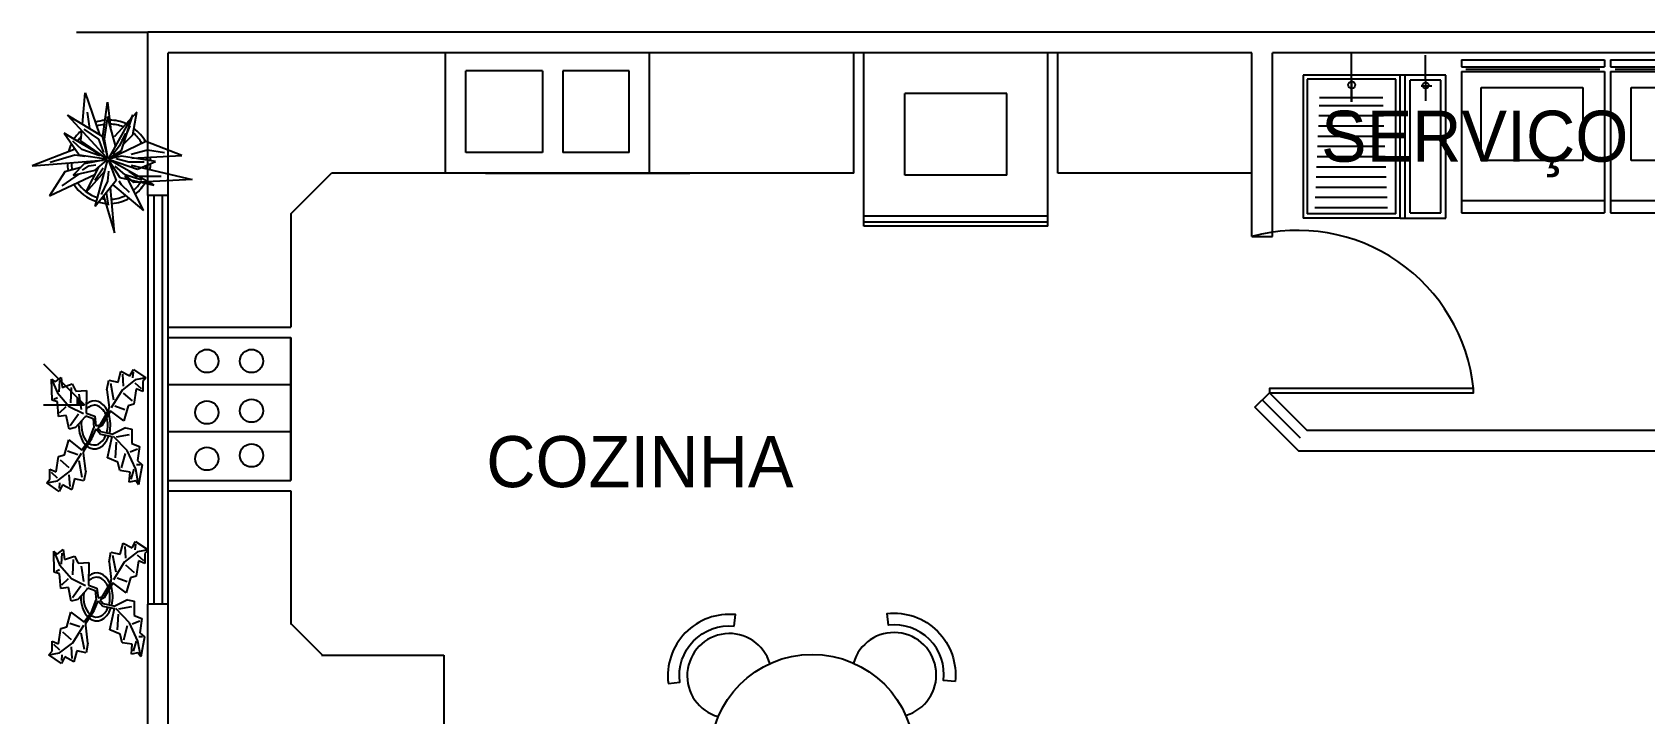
# Model space of a CAD drawing. Extents: x 84.7 to 109.9, y 101.9 to 121.
# Drawn here: x 84.71 to 92.6, y 108.76 to 112.09 of the extents above; entities that cross this region are included whole.
import ezdxf

# ---------------------------------------------------------------- set-up
doc = ezdxf.new("R2010")
doc.units = 0
doc.linetypes.add('ACAD_ISO04W100', pattern=[30.5, 24, -3, 0.5, -3])
doc.layers.get('0').update_dxf_attribs({"linetype": 'CONTINUOUS'})
for name, color, linetype in [('EJES', 2, 'ACAD_ISO04W100'), ('muebles', 3, 'CONTINUOUS'), ('MUEBLES1', 3, 'CONTINUOUS'), ('MUROS', 5, 'CONTINUOUS'), ('NIVELES', 3, 'CONTINUOUS'), ('PUERTAS', 33, 'CONTINUOUS'), ('VENTANAS', 4, 'CONTINUOUS')]:
    doc.layers.add(name, color=color, linetype=linetype)

# ---------------------------------------------------------------- blocks, each defined once
blk = doc.blocks.new('comedor4')
for points in [[(-0.3816, 0.6381), (-0.376, 0.6943, 0.482059), (-0.7046, 0.3572), (-0.6486, 0.3643, -0.482224)], [(0.6995, 0.3663), (0.6434, 0.3726, 0.482224), (0.3733, 0.6434), (0.367, 0.6996, -0.482059)], [(-0.6434, -0.3733, 0.482224), (-0.3726, -0.6434), (-0.3663, -0.6995, -0.482059), (-0.6996, -0.367)], [(0.3822, -0.6382), (0.3767, -0.6944, 0.482059), (0.7046, -0.3565), (0.6485, -0.3636, -0.482224)]]:
    blk.add_lwpolyline(points, format="xyb", close=True)
blk.add_circle((0, 0), 0.5)
for centre, start, end in [((-0.4054, 0.395), 16.83632, 254.65049), ((0.4007, 0.3999), 286.03656, 163.85073), ((-0.3999, -0.4007), 106.14927, 343.96344), ((0.4062, -0.3942), 196.94903, 74.7632)]:
    blk.add_arc(centre, 0.2069, start, end)
blk = doc.blocks.new('A$C3AB52F29')
at = {"layer": 'MUEBLES1', "ltscale": 0.5}
blk.add_blockref('comedor4', (0.7046, 0.6995), dxfattribs=at)
blk = doc.blocks.new('A$C4D9E494D')
blk.add_blockref('A$C3AB52F29', (0, 0))
blk = doc.blocks.new('A$C77E04C79')
blk.add_blockref('A$C4D9E494D', (0, 0))
blk = doc.blocks.new('A$C3AF02510')
blk.add_blockref('A$C77E04C79', (0, 0))
blk = doc.blocks.new('A$C367C065E')
for p, q in [((0.063, 0.5336), (0.063, -0.1664)), ((0.7542, 0.5336), (0.063, 0.5336)), ((0.122, -0.1664), (0.122, 0.5336)), ((0.7542, 0.5336), (0.7542, -0.1664)), ((0.7657, 0.5116), (0.7657, -0.1444)), ((0.7772, 0.5336), (0.7772, -0.1664)), ((0.8118, 0.5336), (0.7772, 0.5336)), ((0.8118, 0.5336), (0.8118, -0.1664)), ((0.3194, -0.0612), (0.3194, 0.4368)), ((0.3194, 0.4368), (0.6769, 0.4368)), ((0.6769, 0.4368), (0.6769, -0.0612)), ((0.6769, -0.0612), (0.3194, -0.0612)), ((0.7542, -0.1664), (0.063, -0.1664)), ((0.063, -0.1967), (0.063, -0.8966)), ((0.7542, -0.1967), (0.063, -0.1967)), ((0.122, -0.8966), (0.122, -0.1967)), ((0.7542, -0.1967), (0.7542, -0.8966)), ((0.7657, -0.2186), (0.7657, -0.8747)), ((0.8118, -0.1664), (0.7772, -0.1664)), ((0.7772, -0.1967), (0.7772, -0.8966)), ((0.8118, -0.1967), (0.7772, -0.1967)), ((0.8118, -0.1967), (0.8118, -0.8966)), ((0.3194, -0.7844), (0.3194, -0.2974)), ((0.3194, -0.2974), (0.6769, -0.2974)), ((0.6769, -0.2974), (0.6769, -0.7844)), ((0.6769, -0.7844), (0.3194, -0.7844)), ((0.7542, -0.8966), (0.063, -0.8966)), ((0.8118, -0.8966), (0.7772, -0.8966))]:
    blk.add_line(p, q)
blk = doc.blocks.new('A$C1C6D3102')
at = {"layer": 'MUEBLES1', "ltscale": 0.5, "rotation": 90}
blk.add_blockref('A$C367C065E', (0.5336, -0.063), dxfattribs=at)
blk = doc.blocks.new('lavadero')
for p, q in [((0.3588, 0.3588), (-0.3412, 0.3588)), ((-0.3412, -0.1162), (-0.3412, 0.3588)), ((0.3388, 0.3388), (-0.3212, 0.3388)), ((-0.3212, -0.0962), (-0.3212, 0.3388)), ((0.3388, -0.0962), (0.3388, 0.3388)), ((0.3588, -0.1162), (0.3588, 0.3588)), ((-0.2912, -0.0548), (-0.2912, 0.3011)), ((-0.2412, -0.0526), (-0.2412, 0.2989)), ((-0.1912, -0.0505), (-0.1912, 0.2967)), ((-0.1412, -0.0483), (-0.1412, 0.2945)), ((-0.0912, -0.0462), (-0.0912, 0.2923)), ((-0.0412, -0.044), (-0.0412, 0.2902)), ((0.0088, -0.0418), (0.0088, 0.288)), ((0.0588, -0.0397), (0.0588, 0.2858)), ((0.1088, -0.0375), (0.1088, 0.2836)), ((0.1588, -0.0354), (0.1588, 0.2814)), ((0.2088, -0.0332), (0.2088, 0.2792)), ((0.2496, 0.2774), (0.2496, -0.0314)), ((0.228, 0.1213), (0.4685, 0.1213)), ((0.3388, 0.1213), (0.228, 0.1213)), ((-0.3412, -0.1162), (0.3588, -0.1162)), ((-0.3412, -0.1162), (-0.3412, -0.3412)), ((-0.3412, -0.1412), (0.3588, -0.1412)), ((-0.3212, -0.0962), (0.3388, -0.0962)), ((0.3588, -0.3412), (0.3588, -0.1162)), ((-0.3162, -0.1662), (0.3338, -0.1662)), ((-0.3162, -0.1662), (-0.3162, -0.3162)), ((0.3066, -0.2201), (0.3066, -0.2726)), ((0.3338, -0.3162), (0.3338, -0.1662)), ((0.3338, -0.2412), (0.2329, -0.2412)), ((0.3338, -0.2412), (0.4564, -0.2412)), ((-0.3412, -0.3412), (0.3588, -0.3412)), ((-0.3162, -0.3162), (0.3338, -0.3162))]:
    blk.add_line(p, q)
for centre, radius in [((0.3106, 0.1202), 0.017), ((0.308, -0.2418), 0.0146)]:
    blk.add_circle(centre, radius)
blk = doc.blocks.new('A$C59001093')
at = {"layer": 'MUEBLES1', "ltscale": 0.5}
blk.add_blockref('lavadero', (0.3412, 0.3412), dxfattribs=at)
blk = doc.blocks.new('A$C630C3FF1')
blk.add_blockref('A$C59001093', (0, 0))
blk = doc.blocks.new('A$C5CE1779E')
at = {"rotation": 90}
blk.add_blockref('A$C630C3FF1', (0.7, 0), dxfattribs=at)
blk = doc.blocks.new('A$C5D171719')
at = {"rotation": 270}
for name, p in [('A$C5CE1779E', (0, 2.2063)), ('A$C1C6D3102', (0.0262, 1.4302))]:
    blk.add_blockref(name, p, dxfattribs=at)
blk = doc.blocks.new('Plant - Rubber or Philodendron')
at = {"linetype": 'Continuous'}
for p, q in [((8.8871, 10.7908), (9.9809, 13.4933)), ((9.9809, 13.4933), (13.3837, 12.301)), ((10.5828, 12.6946), (10.8893, 9.7953)), ((13.3837, 12.301), (14.68, 13.9039)), ((14.5816, 13.2037), (14.3848, 11.8033)), ((14.68, 13.9039), (19.3848, 11.8146)), ((-16.2005, 11.4774), (-13.9899, 8.1064)), ((-16.2005, 11.4774), (-14.8639, 10.7964)), ((-16.0159, 6.3329), (-16.2005, 11.4774)), ((-14.8639, 10.7964), (-12.6195, 11.8975)), ((-13.9899, 8.1064), (-9.5434, 4.7185)), ((-13.3174, 8.325), (-13.0735, 11.0065)), ((-12.6195, 11.8975), (-12.1909, 9.4345)), ((-12.1909, 9.4345), (-8.3829, 10.3)), ((-8.8369, 9.409), (-9.0894, 5.6095)), ((-8.3829, 10.3), (-7.0549, 8.501)), ((-7.0549, 8.501), (-3.0284, 8.6941)), ((-3.0284, 8.6941), (-3.0709, 3.1041)), ((4.6914, 8.8812), (5.3859, 11.2828)), ((4.6914, 8.8812), (5.5014, 4.4831)), ((5.3859, 11.2828), (8.8871, 10.7908)), ((5.9878, 10.4842), (7.1971, 6.3869)), ((10.3916, 8.7942), (6.2847, 4.4028)), ((15.3859, 11.3055), (10.3916, 8.7942)), ((14.2977, 6.1031), (10.9934, 7.9956)), ((15.7909, 9.1065), (14.8995, 5.3044)), ((15.2875, 10.6053), (17.5907, 9.2105)), ((19.3848, 11.8146), (15.3859, 11.3055)), ((18.1925, 8.4119), (15.7909, 9.1065)), ((19.3848, 11.8146), (18.1868, 10.9119)), ((18.1868, 10.9119), (18.1925, 8.4119)), ((-14.0069, 5.8704), (-16.0159, 6.3329)), ((-15.3434, 6.5514), (-13.9984, 6.9884)), ((-13.5868, 2.2894), (-14.0069, 5.8704)), ((-13.1329, 3.1804), (-10.6614, 4.727)), ((-9.5434, 4.7185), (-4.1917, 2.9888)), ((-4.8529, 4.012), (-5.7184, 7.82)), ((5.4346, 3.9146), (5.5014, 4.4831)), ((7.7005, 4.8881), (11.5025, 3.9967)), ((12.7005, 4.8994), (11.1089, 1.1958)), ((14.8995, 5.3044), (12.7005, 4.8994)), ((-10.6784, 2.491), (-13.5868, 2.2894)), ((-9.5858, -0.8715), (-10.6784, 2.491)), ((-9.1318, 0.0195), (-5.9793, 2.9025)), ((-7.1228, -0.443), (-3.5248, 2.2131)), ((-3.5248, 2.2131), (-3.3011, 2.4355)), ((-3.3011, 2.4355), (-0.5306, 1.7947)), ((-3.0709, 3.1041), (0.0797, 2.3163)), ((-0.5306, 1.7947), (-0.2255, -0.5527)), ((-0.5306, 1.7947), (-0.5306, 1.7947)), ((0.0797, 2.3163), (0.4866, -0.031)), ((0.4866, -0.031), (2.1141, 0.2298)), ((2.1141, 0.2298), (5.4346, 3.9146)), ((6.1032, 3.6844), (2.8262, -0.031)), ((11.1089, 1.1958), (6.1032, 3.6844)), ((-11.3237, -7.2629), (-9.7321, -3.5593)), ((-9.7321, -3.5593), (-4.7264, -6.0479)), ((-7.1228, -0.443), (-9.5858, -0.8715)), ((-2.019, -3.6148), (-4.7264, -6.0479)), ((-4.0579, -6.2781), (-0.9375, -3.1608)), ((-2.019, -3.6148), (-0.2255, -0.5527)), ((-0.9375, -3.1608), (0.5883, -0.8135)), ((0.5883, -0.8135), (2.2447, -2.0916)), ((2.8262, -0.031), (1.3003, -0.5527)), ((1.3003, -0.5527), (2.4193, -1.4655)), ((2.2447, -2.0916), (6.7108, -2.6626)), ((2.4193, -1.4655), (6.895, -2.1175)), ((4.943, -7.9659), (6.7108, -2.6626)), ((11.6605, -0.5413), (6.895, -2.1175)), ((12.3677, -6.1981), (7.219, -2.6772)), ((8.3544, -2.7453), (13.1973, -2.1704)), ((11.6605, -0.5413), (14.1354, -0.8948)), ((14.1354, -0.8948), (14.1354, -4.4304)), ((-14.4141, -11.4699), (-13.5228, -7.6679)), ((-13.5228, -7.6679), (-11.3237, -7.2629)), ((-6.3237, -7.2516), (-10.1257, -6.3602)), ((-9.0148, -11.1577), (-4.9047, -6.8122)), ((-4.1246, -6.8466), (-4.0579, -6.2781)), ((-3.3146, -11.2447), (-4.1246, -6.8466)), ((8.8321, -9.0266), (4.943, -7.9659)), ((8.125, -4.0768), (7.7715, -7.9659)), ((10.2463, -10.4408), (11.6605, -6.9053)), ((15.5496, -10.7943), (12.3677, -6.1981)), ((16.2567, -5.8446), (13.4283, -6.5517)), ((14.1354, -4.4304), (16.9638, -5.1375)), ((16.9638, -5.1375), (16.2567, -8.673)), ((-16.8157, -10.7754), (-14.4141, -11.4699)), ((-16.8101, -13.2754), (-16.8157, -10.7754)), ((-13.9107, -12.9688), (-16.2139, -11.574)), ((-14.0091, -13.669), (-9.0148, -11.1577)), ((-12.921, -8.4665), (-9.6166, -10.359)), ((-4.611, -12.8477), (-5.8203, -8.7504)), ((-3.3146, -11.2447), (-4.0092, -13.6463)), ((9.5392, -11.1479), (8.8321, -9.0266)), ((13.4283, -11.5015), (9.5392, -11.1479)), ((13.0748, -13.9763), (13.4283, -11.5015)), ((14.8425, -10.7943), (13.7819, -13.2692)), ((16.6103, -14.6834), (15.5496, -10.7943)), ((17.3174, -9.7337), (15.9032, -9.7337)), ((16.2567, -8.673), (18.0245, -9.7337)), ((18.0245, -9.7337), (16.6103, -14.6834)), ((-18.008, -14.1781), (-16.8101, -13.2754)), ((-18.008, -14.1781), (-14.0091, -13.669)), ((-13.3032, -16.2674), (-18.008, -14.1781)), ((-12.0069, -14.6645), (-13.3032, -16.2674)), ((-13.2048, -15.5672), (-13.008, -14.1668)), ((-8.6042, -15.8568), (-12.0069, -14.6645)), ((-9.206, -15.0581), (-9.5126, -12.1588)), ((-7.5103, -13.1543), (-8.6042, -15.8568)), ((-4.0092, -13.6463), (-7.5103, -13.1543)), ((15.5496, -13.6228), (13.0748, -13.9763)), ((16.6103, -14.6834), (15.5496, -13.6228))]:
    blk.add_line(p, q, dxfattribs=at)
for centre, radius, start, end in [((0, 0), 6.1275, 34.37569, 120.1028), ((-0.0601, -0.2075), 5.2461, 33.82192, 124.9414), ((0.0308, 0.1664), 6, 178.6147, 235.1169), ((0.0308, 0.1664), 5, 168.1647, 238.6725), ((-0.2664, 0.1682), 5.2775, 338.4094, 20.03007), ((-0.098, 0.1364), 6.1288, 341.2017, 26.09184), ((-0.0234, 0.3825), 6.1492, 242.5812, 331.2714), ((-0.1102, 0.4886), 5.2883, 247.3711, 327.472)]:
    blk.add_arc(centre, radius, start, end, dxfattribs=at)
blk = doc.blocks.new('planta')
at = {"xscale": 0.03333299999999895, "yscale": 0.03333299999999895, "zscale": 0.033333}
blk.add_blockref('Plant - Rubber or Philodendron', (-0.02, 0.027), dxfattribs=at)
blk = doc.blocks.new('A$C3B541ADB')
at = {"layer": 'NIVELES', "ltscale": 0.5}
blk.add_blockref('planta', (0.62, 0.515), dxfattribs=at)
blk = doc.blocks.new('A$C690C4B1D')
at = {"xscale": 0.3893788371623259, "yscale": 0.5935379004528016, "zscale": 0.3893788371623259}
blk.add_blockref('A$C3B541ADB', (0, 0), dxfattribs=at)
blk = doc.blocks.new('A$C1C5D14EA')
blk.add_blockref('A$C690C4B1D', (0, 0))
blk = doc.blocks.new('maceta')
for p, q in [((-0.1323, 0.174), (-0.1194, 0.3278)), ((-0.1194, 0.3278), (-0.0485, 0.1231)), ((-0.0321, 0.1131), (-0.0092, 0.2818)), ((-0.0092, 0.2818), (0.0056, 0.1578)), ((-0.0126, 0.0082), (-0.2044, 0.2177)), ((-0.2044, 0.2177), (-0.0352, 0.115)), ((-0.1083, 0.2321), (-0.0969, 0.1525)), ((-0.0098, 0.2117), (-0.0248, 0.1004)), ((0.0307, 0.07), (-0.0098, 0.2117)), ((0.1144, 0.2189), (-0.0035, 0.0092)), ((0.1341, 0.2333), (0.0248, 0.114)), ((0.0585, 0.0451), (0.1144, 0.2189)), ((0.0997, 0.1649), (0.0794, 0.1158)), ((0.1142, 0.1215), (0.1341, 0.2333)), ((-0.014, 0.0064), (-0.2212, 0.1304)), ((-0.2212, 0.1304), (-0.1476, 0.0232)), ((-0.1355, 0.0498), (-0.1787, 0.0899)), ((-0.1393, 0.0917), (-0.135, 0.1419)), ((-0.0244, 0.0127), (-0.1393, 0.0917)), ((-0.0522, 0.1002), (-0.1243, 0.1501)), ((-0.0275, 0.0343), (-0.0522, 0.1002)), ((-0.0352, 0.115), (-0.0092, 0.01)), ((-0.0248, 0.1004), (-0.0087, 0.0101)), ((0.1788, 0.0892), (0.0061, 0.0056)), ((0.0248, 0.114), (0.0242, 0.1121)), ((0.079, 0.1304), (0.0495, 0.0675)), ((0.0794, 0.1158), (0.0592, 0.0962)), ((0.068, 0.0746), (0.1142, 0.1215)), ((0.3541, 0.0208), (0.1788, 0.0892)), ((-0.1675, 0.0522), (-0.3778, -0.0301)), ((-0.2896, -0.0122), (-0.1691, 0.023)), ((-0.1691, 0.023), (-0.1207, 0.0169)), ((-0.1476, 0.0232), (-0.015, 0.0036)), ((-0.0473, 0.0183), (-0.1355, 0.0498)), ((-0.0149, 0.001), (-0.1232, -0.0204)), ((-0.0008, 0.0067), (0.0585, 0.0451)), ((0, 0), (0.1377, -0.0462)), ((0.0587, 0.0179), (0.0002, 0.0042)), ((0.0495, 0.0675), (0.0172, 0.0253)), ((0.0956, -0.0129), (0.0336, 0.0035)), ((0.2257, -0.0084), (0.0587, 0.0179)), ((0.1072, 0.027), (0.1861, 0.0475)), ((0.1103, 0.0066), (0.3541, 0.0208)), ((0.1861, 0.0475), (0.2703, 0.0347)), ((-0.3778, -0.0301), (-0.0308, -0.0022)), ((-0.2188, -0.0599), (-0.2933, -0.1767)), ((-0.2933, -0.1767), (-0.0686, -0.0707)), ((-0.2309, -0.1274), (-0.1466, -0.0692)), ((-0.1403, -0.0379), (-0.2188, -0.0599)), ((-0.1232, -0.0204), (-0.1781, -0.0766)), ((-0.1781, -0.0766), (-0.0692, -0.0509)), ((-0.1318, -0.0508), (-0.1011, -0.0307)), ((-0.115, -0.16), (-0.0496, -0.034)), ((-0.0238, -0.0586), (-0.115, -0.16)), ((-0.1011, -0.0307), (-0.0667, -0.0246)), ((-0.0713, -0.1009), (-0.0298, -0.0399)), ((-0.0699, -0.2291), (-0.0094, -0.005)), ((-0.0692, -0.0509), (-0.0132, -0.0026)), ((-0.0069, -0.1046), (-0.0022, -0.057)), ((-0.0045, -0.0048), (0.0333, -0.1019)), ((-0.0031, -0.004), (0.0515, -0.0873)), ((0.217, -0.1251), (-0.0006, -0.0014)), ((0.077, -0.0743), (0.0279, -0.0311)), ((0.1596, -0.101), (0.077, -0.0743)), ((0.1192, -0.1121), (0.0808, -0.0777)), ((0.0952, -0.0578), (0.1274, -0.0805)), ((0.1708, -0.0123), (0.0956, -0.0129)), ((0.1073, -0.0269), (0.405, -0.0972)), ((0.1377, -0.0462), (0.2257, -0.0084)), ((0.0333, -0.1019), (-0.0699, -0.2291)), ((-0.039, -0.1701), (-0.0069, -0.1046)), ((0.0248, -0.3581), (0.0058, -0.1358)), ((0.0165, -0.1225), (0.1675, -0.2484)), ((0.0464, -0.104), (0.057, -0.1221)), ((0.0515, -0.0873), (0.217, -0.1251)), ((0.057, -0.1221), (0.0976, -0.1594)), ((0.0948, -0.103), (0.0755, -0.0832)), ((0.1675, -0.2484), (0.0948, -0.103)), ((0.405, -0.0972), (0.1192, -0.1121)), ((0.1274, -0.0805), (0.2543, -0.0816)), ((-0.0283, -0.1778), (0.0248, -0.3581)), ((-0.0048, -0.2234), (-0.0149, -0.1612))]:
    blk.add_line(p, q)
blk.add_circle((-0.0073, 0.0025), 0.00774)
at = {"layer": 'muebles'}
for radius, start, end in [(0.2042, 95.44307, 109.2059), (0.1842, 96.90338, 109.21627), (0.2042, 65.85737, 89.11422), (0.1842, 67.9358, 88.27383), (0.2042, 131.1899, 146.8264), (0.1842, 137.32542, 146.57843), (0.1842, 59.11516, 59.45767), (0.1842, 29.18399, 50.22066), (0.2042, 28.85454, 53.37334), (0.2042, 154.16859, 165.89112), (0.1842, 157.78394, 161.32272), (0.1842, 2.70915, 6.55376), (0.2042, 1.55192, 6.23857), (0.2042, 181.68292, 192.64499), (0.1842, 181.36559, 192.31571), (0.1842, 349.49494, 354.66745), (0.2042, 349.22161, 357.67927), (0.2042, 212.62095, 252.47448), (0.1842, 213.42498, 252.21304), (0.1842, 310.71582, 327.0887), (0.2042, 309.30525, 331.05428), (0.2042, 255.56589, 265.56906), (0.1842, 258.44955, 263.18394), (0.1842, 273.94211, 296.35906), (0.2042, 274.03333, 298.81446)]:
    blk.add_arc((-0.0019, -0.0103), radius, start, end, dxfattribs=at)
blk = doc.blocks.new('A$C24DB07CB')
at = {"layer": 'NIVELES', "ltscale": 0.5}
blk.add_blockref('maceta', (0.3778, 0.3581), dxfattribs=at)
blk = doc.blocks.new('A$C0BB47299')
blk.add_blockref('A$C24DB07CB', (0, 0))

msp = doc.modelspace()

# ---------------------------------------------------------------- hatches: boundary and pattern name
msp.add_hatch(color=256).paths.add_polyline_path([(84.9235, 110.309), (84.9235, 110.2697), (84.9628, 110.2697)])

# ---------------------------------------------------------------- linework, layer by layer
for p, q in [((84.9235, 112.0934), (85.2735, 112.0934)), ((89.6803, 111.9934), (88.7803, 111.9934)), ((84.7628, 110.4697), (84.9628, 110.2697)), ((84.7628, 110.2697), (84.9628, 110.2697))]:
    msp.add_line(p, q)
at = {"layer": 'EJES', "ltscale": 0.05}
msp.add_line((90.7303, 110.2934), (90.9156, 110.1081), dxfattribs=at)
at = {"layer": 'MUEBLES1'}
for p, q in [((86.7303, 111.4044), (86.7303, 111.9934)), ((87.7303, 111.4044), (87.7303, 111.9934)), ((88.7303, 111.4044), (88.7303, 111.9934)), ((88.7803, 111.1434), (88.7803, 111.9934)), ((89.6803, 111.1434), (89.6803, 111.9934)), ((89.7303, 111.4044), (89.7303, 111.9934)), ((86.8303, 111.5044), (86.8303, 111.9044)), ((87.2053, 111.9044), (86.8303, 111.9044)), ((87.2053, 111.9044), (87.2053, 111.5044)), ((87.3053, 111.9044), (87.3053, 111.5044)), ((87.6303, 111.9044), (87.3053, 111.9044)), ((87.6303, 111.5044), (87.6303, 111.9044)), ((88.9803, 111.3934), (88.9803, 111.7934)), ((89.4803, 111.7934), (88.9803, 111.7934)), ((89.4803, 111.3934), (89.4803, 111.7934)), ((87.2053, 111.5044), (86.8303, 111.5044)), ((87.6303, 111.5044), (87.3053, 111.5044)), ((85.9735, 111.2044), (86.1735, 111.4044)), ((88.7303, 111.4044), (86.1735, 111.4044)), ((86.9269, 111.4044), (87.9269, 111.4044)), ((89.4803, 111.3934), (88.9803, 111.3934)), ((90.6803, 111.4044), (89.7303, 111.4044)), ((85.9735, 111.2044), (85.9735, 110.649)), ((89.6803, 111.1934), (88.7803, 111.1934)), ((89.6803, 111.1634), (88.7803, 111.1634)), ((89.6803, 111.1434), (88.7803, 111.1434)), ((85.3735, 110.649), (85.9735, 110.649)), ((85.3735, 110.599), (85.9735, 110.599)), ((85.9735, 110.599), (85.9735, 109.899)), ((85.3735, 110.369), (85.9735, 110.369)), ((85.3735, 110.139), (85.9735, 110.139)), ((85.3735, 109.899), (85.9735, 109.899)), ((85.3735, 109.849), (85.9735, 109.849)), ((85.9735, 109.849), (85.9735, 109.1935)), ((85.9735, 109.1981), (86.1282, 109.0435)), ((86.1235, 109.0435), (86.7235, 109.0435)), ((86.7235, 109.0435), (86.7235, 108.4435))]:
    msp.add_line(p, q, dxfattribs=at)
msp.add_lwpolyline([(85.9735, 109.899), (85.9735, 110.599)], dxfattribs=at)
for centre in [(85.5626, 110.484), (85.7811, 110.484), (85.5626, 110.2326), (85.7811, 110.2407), (85.7811, 110.0218), (85.5626, 110.0056)]:
    msp.add_circle(centre, 0.0567, dxfattribs=at)
at = {"layer": 'MUROS'}
for p, q in [((85.2735, 111.2935), (85.2735, 112.0934)), ((85.3735, 111.2935), (85.3735, 111.9934)), ((90.6803, 111.0934), (90.6803, 111.9934)), ((90.7803, 111.0934), (90.7803, 111.9934)), ((90.7803, 111.0934), (90.7803, 111.9934)), ((85.3735, 111.2935), (85.2735, 111.2935)), ((90.6803, 111.0934), (90.7803, 111.0934)), ((90.6949, 110.2581), (90.7656, 110.3288)), ((90.7656, 110.3288), (90.951, 110.1434)), ((85.2735, 108.5728), (85.2735, 109.2935)), ((85.3735, 109.2935), (85.2735, 109.2935)), ((85.3735, 108.6142), (85.3735, 109.2935))]:
    msp.add_line(p, q, dxfattribs=at)
for points in [[(99.4946, 112.0934), (85.2735, 112.0934)], [(90.6803, 111.9934), (85.3735, 111.9934)], [(93.5735, 111.9934), (90.7803, 111.9934)], [(94.9735, 109.4932), (93.5735, 109.4932), (93.5735, 110.0434), (90.9096, 110.0434), (90.6949, 110.2581)], [(94.9735, 109.5932), (93.6735, 109.5932), (93.6735, 110.1434), (90.951, 110.1434)]]:
    msp.add_lwpolyline(points, dxfattribs=at)
at = {"layer": 'PUERTAS'}
msp.add_lwpolyline([(91.7656, 110.3488), (90.7656, 110.3488), (90.7656, 110.3288), (91.7656, 110.3288)], close=True, dxfattribs=at)
msp.add_arc((90.9052, 110.258), 0.8652, 6.02335, 105.06988, dxfattribs=at)
at = {"layer": 'VENTANAS'}
for p, q in [((85.2735, 111.2935), (85.2735, 109.2935)), ((85.3035, 111.2935), (85.3035, 109.2935)), ((85.3435, 111.2935), (85.3435, 109.2935)), ((85.3735, 109.2935), (85.3735, 111.2935))]:
    msp.add_line(p, q, dxfattribs=at)

# ---------------------------------------------------------------- block references
at = {"rotation": 90}
msp.add_blockref('A$C5D171719', (93.1366, 111.1837), dxfattribs=at)
for name, p in [('A$C0BB47299', (84.7073, 111.1116)), ('A$C1C5D14EA', (84.7784, 109.846)), ('A$C1C5D14EA', (84.7894, 109.0038)), ('A$C3AF02510', (87.8223, 107.8484))]:
    msp.add_blockref(name, p)

# ---------------------------------------------------------------- texts
for s, p in [('SERVIÇO', (91.0189, 111.4595)), ('COZINHA', (86.9306, 109.8663))]:
    msp.add_text(s, height=0.25).set_placement(p)

doc.saveas('drawing.dxf')
